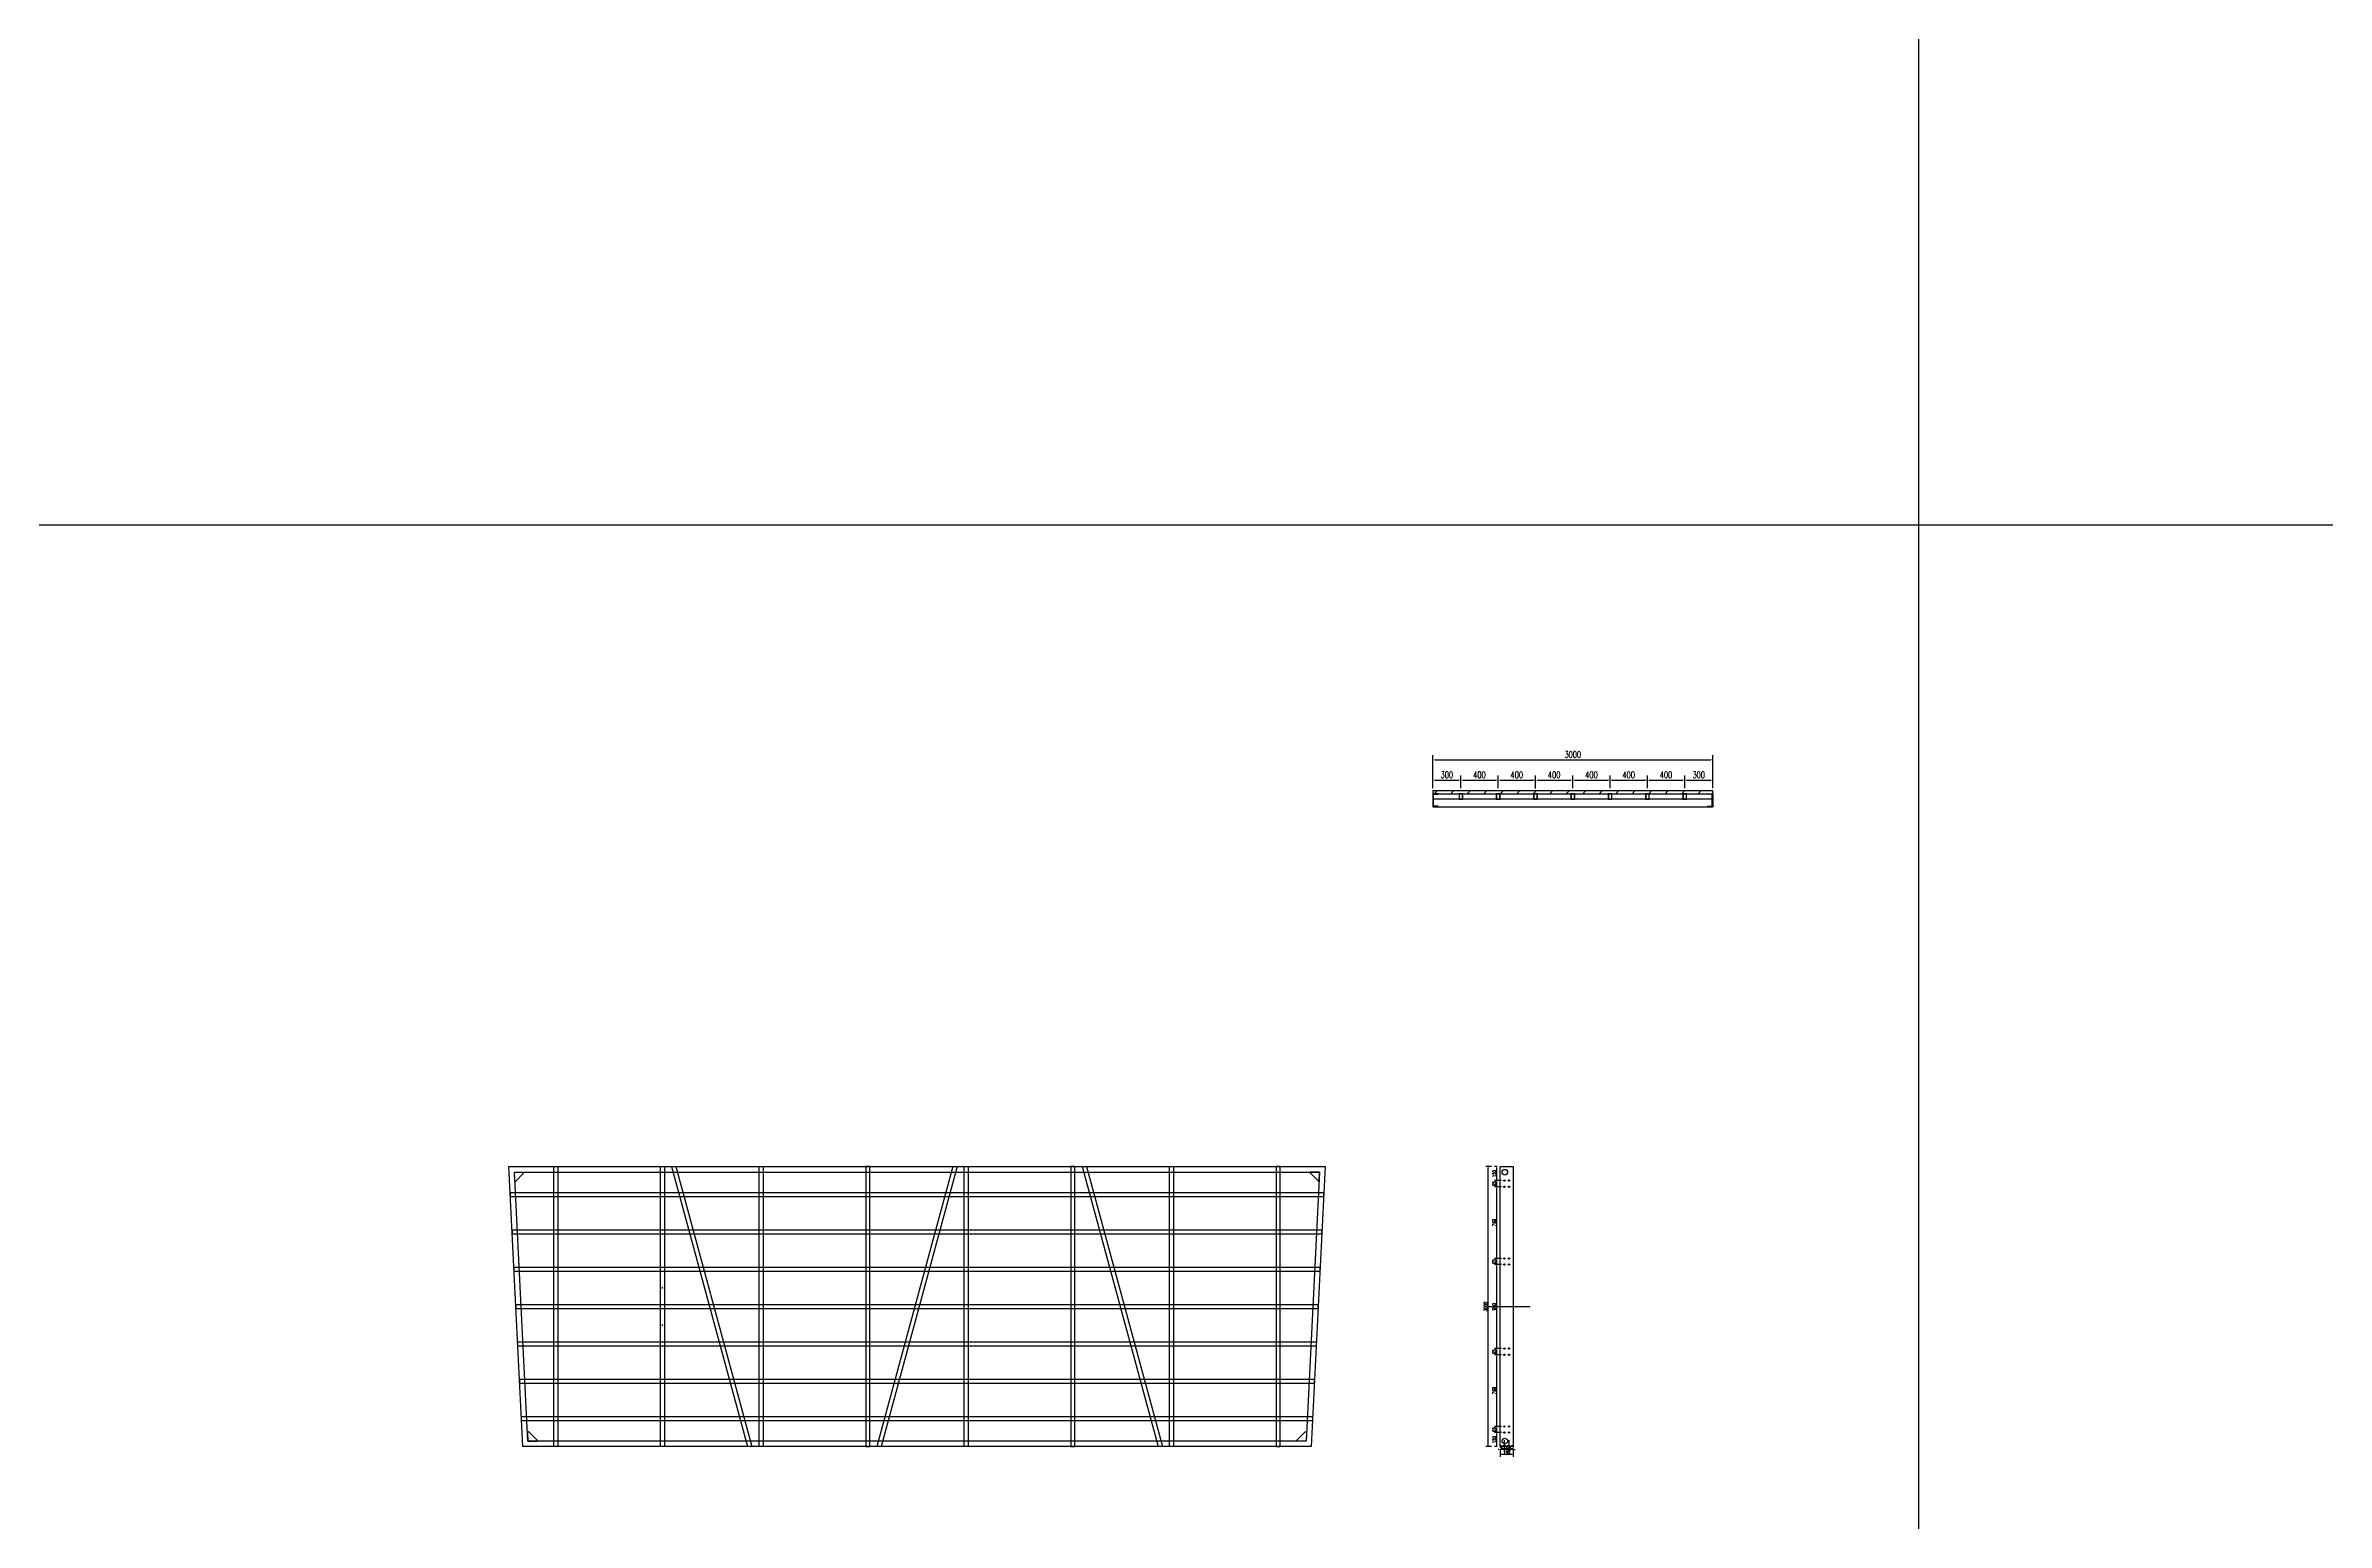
# Model space of a CAD drawing. Extents: x 28624 to 275476, y 13212 to 258202.
# Drawn here: x 79096 to 103544, y 146683 to 162506 of the extents above; entities that cross this region are included whole.
import ezdxf

# ---------------------------------------------------------------- set-up
doc = ezdxf.new("R2010")
doc.units = 0
doc.header["$LTSCALE"] = 1000
doc.header["$MEASUREMENT"] = 0
for name, color, linetype in [('14#槽钢', 3, 'Continuous'), ('PUB_DIM', 3, 'Continuous'), ('W-STEEL_FRAME钢架', 3, 'Continuous'), ('W-STEEL_KEEL钢龙骨', 5, 'Continuous'), ('W-WOOD_FLOOR木地板', 30, 'Continuous'), ('钢架', 90, 'Continuous')]:
    doc.layers.add(name, color=color, linetype=linetype)
doc.styles.add('STANDARD_T3', font='simplex.shx', dxfattribs={"width": 0.7, "bigfont": 'gbcbig.shx'})
doc.dimstyles.new('W&&10', dxfattribs={"dimtxt": 35, "dimasz": 10, "dimexe": 25, "dimexo": 30, "dimgap": 10, "dimtad": 1, "dimdec": 0, "dimzin": 0, "dimdsep": 46, "dimtxsty": 'STANDARD_T3', "dimcen": 0.09, "dimclrd": 1, "dimclre": 1, "dimclrt": 7, "dimazin": 2, "dimtfac": 1, "dimtdec": 0, "dimtix": 1, "dimtmove": 2, "dimatfit": 3, "dimfxl": 100, "dimtolj": 1, "dimtzin": 0, "dimarcsym": 0})
doc.dimstyles.new('W&&20', dxfattribs={"dimtxt": 70, "dimasz": 20, "dimexe": 50, "dimexo": 60, "dimgap": 20, "dimtad": 1, "dimdec": 0, "dimzin": 0, "dimdsep": 46, "dimtxsty": 'STANDARD_T3', "dimcen": 0.09, "dimclrd": 1, "dimclre": 1, "dimclrt": 7, "dimazin": 2, "dimtfac": 1, "dimtdec": 0, "dimtix": 1, "dimtmove": 2, "dimatfit": 3, "dimfxl": 100, "dimtolj": 1, "dimtzin": 0, "dimarcsym": 0})

# ---------------------------------------------------------------- blocks, each defined once
blk = doc.blocks.new('*U391')
at = {"layer": '14#槽钢'}
blk.add_lwpolyline([(0, 29946), (0, -29946)], dxfattribs=at)
blk = doc.blocks.new('*U392')
at = {"layer": '14#槽钢', "color": 0, "linetype": 'ByBlock', "lineweight": -2, "transparency": 16777216}
blk.add_blockref('*U391', (43523, 0), dxfattribs=at)
blk = doc.blocks.new('*D601')
at = {"layer": 'Defpoints', "color": 0, "transparency": 16777216}
for p in [(94651, 147645), (94687, 147495), (94732, 147645)]:
    blk.add_point(p, dxfattribs=at)
at = {"layer": 'W-STEEL_FRAME钢架', "color": 1, "lineweight": -2, "transparency": 16777216}
for p, q in [((94702, 147645), (94626, 147645)), ((94657, 147495), (94626, 147495)), ((94651, 147505), (94651, 147635))]:
    blk.add_line(p, q, dxfattribs=at)
at = {"layer": 'W-STEEL_FRAME钢架', "color": 1, "transparency": 16777216}
for points in [[(94649, 147635), (94653, 147635), (94651, 147645)], [(94649, 147505), (94653, 147505), (94651, 147495)]]:
    blk.add_solid(points, dxfattribs=at)
at = {"layer": 'W-STEEL_FRAME钢架', "color": 7, "transparency": 16777216, "insert": (94623, 147570), "char_height": 35, "attachment_point": 5, "rotation": 90, "style": 'STANDARD_T3'}
blk.add_mtext('\\A1;150', dxfattribs=at)
blk = doc.blocks.new('*D602')
at = {"layer": 'Defpoints', "color": 0, "transparency": 16777216}
for p in [(94651, 147710), (94732, 147710), (94732, 147645)]:
    blk.add_point(p, dxfattribs=at)
at = {"layer": 'W-STEEL_FRAME钢架', "color": 1, "lineweight": -2, "transparency": 16777216}
for p, q in [((94702, 147710), (94626, 147710)), ((94651, 147655), (94651, 147700)), ((94702, 147645), (94626, 147645))]:
    blk.add_line(p, q, dxfattribs=at)
at = {"layer": 'W-STEEL_FRAME钢架', "color": 1, "transparency": 16777216}
for points in [[(94649, 147700), (94653, 147700), (94651, 147710)], [(94649, 147655), (94653, 147655), (94651, 147645)]]:
    blk.add_solid(points, dxfattribs=at)
at = {"layer": 'W-STEEL_FRAME钢架', "color": 7, "transparency": 16777216, "insert": (94623, 147677), "char_height": 35, "attachment_point": 5, "rotation": 90, "style": 'STANDARD_T3'}
blk.add_mtext('\\A1;65', dxfattribs=at)
blk = doc.blocks.new('*D603')
at = {"layer": 'Defpoints', "color": 0, "transparency": 16777216}
for p in [(94651, 148479), (94732, 148479), (94732, 147710)]:
    blk.add_point(p, dxfattribs=at)
at = {"layer": 'W-STEEL_FRAME钢架', "color": 1, "lineweight": -2, "transparency": 16777216}
for p, q in [((94702, 148479), (94626, 148479)), ((94651, 147720), (94651, 148469)), ((94702, 147710), (94626, 147710))]:
    blk.add_line(p, q, dxfattribs=at)
at = {"layer": 'W-STEEL_FRAME钢架', "color": 1, "transparency": 16777216}
for points in [[(94649, 148469), (94653, 148469), (94651, 148479)], [(94649, 147720), (94653, 147720), (94651, 147710)]]:
    blk.add_solid(points, dxfattribs=at)
at = {"layer": 'W-STEEL_FRAME钢架', "color": 7, "transparency": 16777216, "insert": (94623, 148095), "char_height": 35, "attachment_point": 5, "rotation": 90, "style": 'STANDARD_T3'}
blk.add_mtext('\\A1;769', dxfattribs=at)
blk = doc.blocks.new('*D604')
at = {"layer": 'Defpoints', "color": 0, "transparency": 16777216}
for p in [(94651, 148545), (94732, 148545), (94732, 148479)]:
    blk.add_point(p, dxfattribs=at)
at = {"layer": 'W-STEEL_FRAME钢架', "color": 1, "lineweight": -2, "transparency": 16777216}
for p, q in [((94702, 148545), (94626, 148545)), ((94702, 148479), (94626, 148479)), ((94651, 148489), (94651, 148535))]:
    blk.add_line(p, q, dxfattribs=at)
at = {"layer": 'W-STEEL_FRAME钢架', "color": 1, "transparency": 16777216}
for points in [[(94649, 148535), (94653, 148535), (94651, 148545)], [(94649, 148489), (94653, 148489), (94651, 148479)]]:
    blk.add_solid(points, dxfattribs=at)
at = {"layer": 'W-STEEL_FRAME钢架', "color": 7, "transparency": 16777216, "insert": (94623, 148512), "char_height": 35, "attachment_point": 5, "rotation": 90, "style": 'STANDARD_T3'}
blk.add_mtext('\\A1;65', dxfattribs=at)
blk = doc.blocks.new('*D605')
at = {"layer": 'Defpoints', "color": 0, "transparency": 16777216}
for p in [(94651, 149445), (94732, 149445), (94732, 148545)]:
    blk.add_point(p, dxfattribs=at)
at = {"layer": 'W-STEEL_FRAME钢架', "color": 1, "lineweight": -2, "transparency": 16777216}
for p, q in [((94702, 149445), (94626, 149445)), ((94651, 148555), (94651, 149435)), ((94702, 148545), (94626, 148545))]:
    blk.add_line(p, q, dxfattribs=at)
at = {"layer": 'W-STEEL_FRAME钢架', "color": 1, "transparency": 16777216}
for points in [[(94649, 149435), (94653, 149435), (94651, 149445)], [(94649, 148555), (94653, 148555), (94651, 148545)]]:
    blk.add_solid(points, dxfattribs=at)
at = {"layer": 'W-STEEL_FRAME钢架', "color": 7, "transparency": 16777216, "insert": (94623, 148995), "char_height": 35, "attachment_point": 5, "rotation": 90, "style": 'STANDARD_T3'}
blk.add_mtext('\\A1;900', dxfattribs=at)
blk = doc.blocks.new('*D606')
at = {"layer": 'Defpoints', "color": 0, "transparency": 16777216}
for p in [(94651, 150345), (94732, 150345), (94732, 150279)]:
    blk.add_point(p, dxfattribs=at)
at = {"layer": 'W-STEEL_FRAME钢架', "color": 1, "lineweight": -2, "transparency": 16777216}
for p, q in [((94702, 150345), (94626, 150345)), ((94702, 150279), (94626, 150279)), ((94651, 150289), (94651, 150335))]:
    blk.add_line(p, q, dxfattribs=at)
at = {"layer": 'W-STEEL_FRAME钢架', "color": 1, "transparency": 16777216}
for points in [[(94649, 150335), (94653, 150335), (94651, 150345)], [(94649, 150289), (94653, 150289), (94651, 150279)]]:
    blk.add_solid(points, dxfattribs=at)
at = {"layer": 'W-STEEL_FRAME钢架', "color": 7, "transparency": 16777216, "insert": (94623, 150312), "char_height": 35, "attachment_point": 5, "rotation": 90, "style": 'STANDARD_T3'}
blk.add_mtext('\\A1;65', dxfattribs=at)
blk = doc.blocks.new('*D607')
at = {"layer": 'Defpoints', "color": 0, "transparency": 16777216}
for p in [(94651, 150495), (94687, 150495), (94732, 150345)]:
    blk.add_point(p, dxfattribs=at)
at = {"layer": 'W-STEEL_FRAME钢架', "color": 1, "lineweight": -2, "transparency": 16777216}
for p, q in [((94657, 150495), (94626, 150495)), ((94651, 150355), (94651, 150485)), ((94702, 150345), (94626, 150345))]:
    blk.add_line(p, q, dxfattribs=at)
at = {"layer": 'W-STEEL_FRAME钢架', "color": 1, "transparency": 16777216}
for points in [[(94649, 150485), (94653, 150485), (94651, 150495)], [(94649, 150355), (94653, 150355), (94651, 150345)]]:
    blk.add_solid(points, dxfattribs=at)
at = {"layer": 'W-STEEL_FRAME钢架', "color": 7, "transparency": 16777216, "insert": (94623, 150420), "char_height": 35, "attachment_point": 5, "rotation": 90, "style": 'STANDARD_T3'}
blk.add_mtext('\\A1;150', dxfattribs=at)
blk = doc.blocks.new('*D608')
at = {"layer": 'Defpoints', "color": 0, "transparency": 16777216}
for p in [(94687, 147495), (94827, 147495), (94687, 147409)]:
    blk.add_point(p, dxfattribs=at)
at = {"layer": 'W-STEEL_FRAME钢架', "color": 1, "lineweight": -2, "transparency": 16777216}
for p, q in [((94687, 147465), (94687, 147384)), ((94827, 147465), (94827, 147384)), ((94817, 147409), (94697, 147409))]:
    blk.add_line(p, q, dxfattribs=at)
at = {"layer": 'W-STEEL_FRAME钢架', "color": 1, "transparency": 16777216}
for points in [[(94697, 147411), (94697, 147408), (94687, 147409)], [(94817, 147411), (94817, 147408), (94827, 147409)]]:
    blk.add_solid(points, dxfattribs=at)
at = {"layer": 'W-STEEL_FRAME钢架', "color": 7, "transparency": 16777216, "insert": (94757, 147437), "char_height": 35, "attachment_point": 5, "style": 'STANDARD_T3'}
blk.add_mtext('\\A1;140', dxfattribs=at)
blk = doc.blocks.new('*D609')
at = {"layer": 'Defpoints', "color": 0, "transparency": 16777216}
for p in [(94782, 147645), (94782, 147462), (94827, 147495)]:
    blk.add_point(p, dxfattribs=at)
at = {"layer": 'W-STEEL_FRAME钢架', "color": 1, "lineweight": -2, "transparency": 16777216}
for p, q in [((94772, 147462), (94762, 147462)), ((94782, 147562), (94782, 147437)), ((94827, 147462), (94782, 147462)), ((94827, 147465), (94827, 147437)), ((94837, 147462), (94847, 147462))]:
    blk.add_line(p, q, dxfattribs=at)
at = {"layer": 'W-STEEL_FRAME钢架', "color": 1, "transparency": 16777216}
for points in [[(94772, 147464), (94772, 147460), (94782, 147462)], [(94837, 147464), (94837, 147460), (94827, 147462)]]:
    blk.add_solid(points, dxfattribs=at)
at = {"layer": 'W-STEEL_FRAME钢架', "color": 7, "transparency": 16777216, "insert": (94805, 147490), "char_height": 35, "attachment_point": 5, "style": 'STANDARD_T3'}
blk.add_mtext('\\A1;45', dxfattribs=at)
blk = doc.blocks.new('*D610')
at = {"layer": 'Defpoints', "color": 0, "transparency": 16777216}
for p in [(94732, 147645), (94732, 147462), (94782, 147645)]:
    blk.add_point(p, dxfattribs=at)
at = {"layer": 'W-STEEL_FRAME钢架', "color": 1, "lineweight": -2, "transparency": 16777216}
for p, q in [((94722, 147462), (94712, 147462)), ((94732, 147562), (94732, 147437)), ((94782, 147462), (94732, 147462)), ((94782, 147562), (94782, 147437)), ((94792, 147462), (94802, 147462))]:
    blk.add_line(p, q, dxfattribs=at)
at = {"layer": 'W-STEEL_FRAME钢架', "color": 1, "transparency": 16777216}
for points in [[(94722, 147464), (94722, 147460), (94732, 147462)], [(94792, 147464), (94792, 147460), (94782, 147462)]]:
    blk.add_solid(points, dxfattribs=at)
at = {"layer": 'W-STEEL_FRAME钢架', "color": 7, "transparency": 16777216, "insert": (94757, 147490), "char_height": 35, "attachment_point": 5, "style": 'STANDARD_T3'}
blk.add_mtext('\\A1;50', dxfattribs=at)
blk = doc.blocks.new('*D408')
at = {"layer": 'Defpoints', "color": 0, "transparency": 16777216}
for p in [(94687, 147495), (94687, 147462), (94732, 147645)]:
    blk.add_point(p, dxfattribs=at)
at = {"layer": 'W-STEEL_FRAME钢架', "color": 1, "lineweight": -2, "transparency": 16777216}
for p, q in [((94677, 147462), (94667, 147462)), ((94687, 147465), (94687, 147437)), ((94732, 147462), (94687, 147462)), ((94732, 147562), (94732, 147437)), ((94742, 147462), (94752, 147462))]:
    blk.add_line(p, q, dxfattribs=at)
at = {"layer": 'W-STEEL_FRAME钢架', "color": 1, "transparency": 16777216}
for points in [[(94677, 147464), (94677, 147460), (94687, 147462)], [(94742, 147464), (94742, 147460), (94732, 147462)]]:
    blk.add_solid(points, dxfattribs=at)
at = {"layer": 'W-STEEL_FRAME钢架', "color": 7, "transparency": 16777216, "insert": (94710, 147490), "char_height": 35, "attachment_point": 5, "style": 'STANDARD_T3'}
blk.add_mtext('\\A1;45', dxfattribs=at)
blk = doc.blocks.new('*D409')
at = {"layer": 'Defpoints', "color": 0, "transparency": 16777216}
for p in [(94558, 150495), (94626, 150495), (94626, 147495)]:
    blk.add_point(p, dxfattribs=at)
at = {"layer": 'W-STEEL_FRAME钢架', "color": 1, "lineweight": -2, "transparency": 16777216}
for p, q in [((94596, 150495), (94533, 150495)), ((94558, 147505), (94558, 150485)), ((94596, 147495), (94533, 147495))]:
    blk.add_line(p, q, dxfattribs=at)
at = {"layer": 'W-STEEL_FRAME钢架', "color": 1, "transparency": 16777216}
for points in [[(94556, 150485), (94560, 150485), (94558, 150495)], [(94556, 147505), (94560, 147505), (94558, 147495)]]:
    blk.add_solid(points, dxfattribs=at)
at = {"layer": 'W-STEEL_FRAME钢架', "color": 7, "transparency": 16777216, "insert": (94531, 148995), "char_height": 35, "attachment_point": 5, "rotation": 90, "style": 'STANDARD_T3'}
blk.add_mtext('\\A1;3000', dxfattribs=at)
blk = doc.blocks.new('*D611')
at = {"layer": 'Defpoints', "color": 0, "transparency": 16777216}
for p in [(94651, 149510), (94732, 149510), (94732, 149445)]:
    blk.add_point(p, dxfattribs=at)
at = {"layer": 'W-STEEL_FRAME钢架', "color": 1, "lineweight": -2, "transparency": 16777216}
for p, q in [((94702, 149510), (94626, 149510)), ((94702, 149445), (94626, 149445)), ((94651, 149455), (94651, 149500))]:
    blk.add_line(p, q, dxfattribs=at)
at = {"layer": 'W-STEEL_FRAME钢架', "color": 1, "transparency": 16777216}
for points in [[(94649, 149500), (94653, 149500), (94651, 149510)], [(94649, 149455), (94653, 149455), (94651, 149445)]]:
    blk.add_solid(points, dxfattribs=at)
at = {"layer": 'W-STEEL_FRAME钢架', "color": 7, "transparency": 16777216, "insert": (94623, 149477), "char_height": 35, "attachment_point": 5, "rotation": 90, "style": 'STANDARD_T3'}
blk.add_mtext('\\A1;65', dxfattribs=at)
blk = doc.blocks.new('*D612')
at = {"layer": 'Defpoints', "color": 0, "transparency": 16777216}
for p in [(94651, 150279), (94687, 150279), (94732, 149510)]:
    blk.add_point(p, dxfattribs=at)
at = {"layer": 'W-STEEL_FRAME钢架', "color": 1, "lineweight": -2, "transparency": 16777216}
for p, q in [((94657, 150279), (94626, 150279)), ((94651, 149520), (94651, 150269)), ((94702, 149510), (94626, 149510))]:
    blk.add_line(p, q, dxfattribs=at)
at = {"layer": 'W-STEEL_FRAME钢架', "color": 1, "transparency": 16777216}
for points in [[(94649, 150269), (94653, 150269), (94651, 150279)], [(94649, 149520), (94653, 149520), (94651, 149510)]]:
    blk.add_solid(points, dxfattribs=at)
at = {"layer": 'W-STEEL_FRAME钢架', "color": 7, "transparency": 16777216, "insert": (94623, 149895), "char_height": 35, "attachment_point": 5, "rotation": 90, "style": 'STANDARD_T3'}
blk.add_mtext('\\A1;769', dxfattribs=at)
blk = doc.blocks.new('14a槽钢')
at = {"layer": '钢架'}
h = blk.add_hatch(dxfattribs=at)
h.set_pattern_fill('STEEL', color=4, scale=10)
h.set_pattern_definition([(50.389312, (-1352470.2, 1293523.579), (-9.2899201, 11.2253202), []), (50.389312, (-1352470.2, 1293531.516), (-9.2899201, 11.2253202), [])])
edge = h.paths.add_edge_path()
edge.add_ellipse((-1332250, 1115678), major_axis=(-3.26, 5.03), ratio=0.900468, start_angle=55.3931, end_angle=130.6069)
edge.add_line((-1332252, 1115673), (-1332208, 1115673))
edge.add_ellipse((-1332208, 1115667), major_axis=(0, 6), ratio=0.827586, start_angle=270, end_angle=360, ccw=False)
edge.add_line((-1332203, 1115667), (-1332203, 1115551))
edge.add_ellipse((-1332208, 1115551), major_axis=(0, 6), ratio=0.827586, start_angle=180, end_angle=270, ccw=False)
edge.add_line((-1332208, 1115545), (-1332251, 1115545))
edge.add_ellipse((-1332250, 1115540), major_axis=(3.82, 3.82), ratio=1, start_angle=49.2445, end_angle=141.5341)
edge.add_line((-1332256, 1115539), (-1332198, 1115539))
edge.add_line((-1332198, 1115539), (-1332198, 1115679))
edge.add_line((-1332198, 1115679), (-1332256, 1115679))
for p, q in [((-1332256, 1115679, 0), (-1332198, 1115679, 0)), ((-1332208, 1115673, 0), (-1332251, 1115673, 0)), ((-1332246, 1115679, 0), (-1332246, 1115679, 0)), ((-1332203, 1115551, 0), (-1332203, 1115667, 0)), ((-1332198, 1115679, 0), (-1332198, 1115539, 0)), ((-1332198, 1115539, 0), (-1332256, 1115539, 0)), ((-1332251, 1115545, 0), (-1332208, 1115545, 0)), ((-1332246, 1115539, 0), (-1332246, 1115539, 0))]:
    blk.add_line(p, q, dxfattribs=at)
for centre, start_param, end_param in [((-1332251, 1115679, 0), 1.570796, 3.141593), ((-1332208, 1115667, 0), 4.712389, 6.283185), ((-1332208, 1115667, 0), 4.712389, 6.283185), ((-1332251, 1115539, 0), 0, 1.570796), ((-1332208, 1115551, 0), 3.141593, 4.712389)]:
    blk.add_ellipse(centre, major_axis=(0, 6), ratio=0.827586, start_param=start_param, end_param=end_param, dxfattribs=at)
blk = doc.blocks.new('*D460')
at = {"color": 1, "lineweight": -2, "transparency": 16777216}
for p, q in [((93966, 154581), (93966, 154905)), ((93986, 154855), (96946, 154855)), ((96966, 154581), (96966, 154905))]:
    blk.add_line(p, q, dxfattribs=at)
at = {"color": 1, "transparency": 16777216}
for points in [[(93986, 154858), (93986, 154851), (93966, 154855)], [(96946, 154858), (96946, 154851), (96966, 154855)]]:
    blk.add_solid(points, dxfattribs=at)
at = {"layer": 'Defpoints', "color": 0, "transparency": 16777216}
for p in [(96966, 154855), (93966, 154521), (96966, 154521)]:
    blk.add_point(p, dxfattribs=at)
at = {"color": 7, "transparency": 16777216, "insert": (95466, 154910), "char_height": 70, "attachment_point": 5, "style": 'STANDARD_T3'}
blk.add_mtext('\\A1;3000', dxfattribs=at)
blk = doc.blocks.new('ganglonggu')
at = {"layer": 'W-STEEL_KEEL钢龙骨'}
for points in [[(-1338169, 1115605), (-1338129, 1115605), (-1338129, 1115665), (-1338169, 1115665)], [(-1338166, 1115608), (-1338132, 1115608), (-1338132, 1115662), (-1338166, 1115662)]]:
    blk.add_lwpolyline(points, close=True, dxfattribs=at)
blk = doc.blocks.new('*U376')
blk.add_blockref('ganglonggu', (1338149, -1115635))
blk = doc.blocks.new('*U377')
at = {"layer": 'W-STEEL_KEEL钢龙骨', "color": 0, "linetype": 'ByBlock', "lineweight": -2}
for p in [(0, 0), (400, 0), (800, 0), (1200, 0), (1600, 0), (2000, 0)]:
    blk.add_blockref('*U376', p, dxfattribs=at)
at = {"layer": 'W-STEEL_KEEL钢龙骨', "color": 0, "linetype": 'ByBlock', "lineweight": -2, "transparency": 16777216}
blk.add_blockref('*U376', (2400, 0), dxfattribs=at)
blk = doc.blocks.new('*D461')
at = {"layer": 'Defpoints', "color": 0, "transparency": 16777216}
for p in [(94266, 154637), (93966, 154491), (94266, 154491)]:
    blk.add_point(p, dxfattribs=at)
at = {"layer": 'PUB_DIM', "color": 1, "lineweight": -2, "transparency": 16777216}
for p, q in [((93966, 154551), (93966, 154687)), ((93986, 154637), (94246, 154637)), ((94266, 154551), (94266, 154687))]:
    blk.add_line(p, q, dxfattribs=at)
at = {"layer": 'PUB_DIM', "color": 1, "transparency": 16777216}
for points in [[(93986, 154641), (93986, 154634), (93966, 154637)], [(94246, 154641), (94246, 154634), (94266, 154637)]]:
    blk.add_solid(points, dxfattribs=at)
at = {"layer": 'PUB_DIM', "color": 7, "transparency": 16777216, "insert": (94116, 154692), "char_height": 70, "attachment_point": 5, "style": 'STANDARD_T3'}
blk.add_mtext('\\A1;300', dxfattribs=at)
blk = doc.blocks.new('*D462')
at = {"layer": 'Defpoints', "color": 0, "transparency": 16777216}
for p in [(94666, 154637), (94266, 154491), (94666, 154491)]:
    blk.add_point(p, dxfattribs=at)
at = {"layer": 'PUB_DIM', "color": 1, "lineweight": -2, "transparency": 16777216}
for p, q in [((94266, 154551), (94266, 154687)), ((94286, 154637), (94646, 154637)), ((94666, 154551), (94666, 154687))]:
    blk.add_line(p, q, dxfattribs=at)
at = {"layer": 'PUB_DIM', "color": 1, "transparency": 16777216}
for points in [[(94286, 154641), (94286, 154634), (94266, 154637)], [(94646, 154641), (94646, 154634), (94666, 154637)]]:
    blk.add_solid(points, dxfattribs=at)
at = {"layer": 'PUB_DIM', "color": 7, "transparency": 16777216, "insert": (94466, 154692), "char_height": 70, "attachment_point": 5, "style": 'STANDARD_T3'}
blk.add_mtext('\\A1;400', dxfattribs=at)
blk = doc.blocks.new('*D463')
at = {"layer": 'Defpoints', "color": 0, "transparency": 16777216}
for p in [(95066, 154637), (94666, 154491), (95066, 154488)]:
    blk.add_point(p, dxfattribs=at)
at = {"layer": 'PUB_DIM', "color": 1, "lineweight": -2, "transparency": 16777216}
for p, q in [((94666, 154551), (94666, 154687)), ((94686, 154637), (95046, 154637)), ((95066, 154548), (95066, 154687))]:
    blk.add_line(p, q, dxfattribs=at)
at = {"layer": 'PUB_DIM', "color": 1, "transparency": 16777216}
for points in [[(94686, 154641), (94686, 154634), (94666, 154637)], [(95046, 154641), (95046, 154634), (95066, 154637)]]:
    blk.add_solid(points, dxfattribs=at)
at = {"layer": 'PUB_DIM', "color": 7, "transparency": 16777216, "insert": (94866, 154692), "char_height": 70, "attachment_point": 5, "style": 'STANDARD_T3'}
blk.add_mtext('\\A1;400', dxfattribs=at)
blk = doc.blocks.new('*D464')
at = {"layer": 'Defpoints', "color": 0, "transparency": 16777216}
for p in [(95466, 154637), (95066, 154488), (95466, 154491)]:
    blk.add_point(p, dxfattribs=at)
at = {"layer": 'PUB_DIM', "color": 1, "lineweight": -2, "transparency": 16777216}
for p, q in [((95066, 154548), (95066, 154687)), ((95086, 154637), (95446, 154637)), ((95466, 154551), (95466, 154687))]:
    blk.add_line(p, q, dxfattribs=at)
at = {"layer": 'PUB_DIM', "color": 1, "transparency": 16777216}
for points in [[(95086, 154641), (95086, 154634), (95066, 154637)], [(95446, 154641), (95446, 154634), (95466, 154637)]]:
    blk.add_solid(points, dxfattribs=at)
at = {"layer": 'PUB_DIM', "color": 7, "transparency": 16777216, "insert": (95266, 154692), "char_height": 70, "attachment_point": 5, "style": 'STANDARD_T3'}
blk.add_mtext('\\A1;400', dxfattribs=at)
blk = doc.blocks.new('*D465')
at = {"layer": 'Defpoints', "color": 0, "transparency": 16777216}
for p in [(95866, 154637), (95466, 154491), (95866, 154491)]:
    blk.add_point(p, dxfattribs=at)
at = {"layer": 'PUB_DIM', "color": 1, "lineweight": -2, "transparency": 16777216}
for p, q in [((95466, 154551), (95466, 154687)), ((95486, 154637), (95846, 154637)), ((95866, 154551), (95866, 154687))]:
    blk.add_line(p, q, dxfattribs=at)
at = {"layer": 'PUB_DIM', "color": 1, "transparency": 16777216}
for points in [[(95486, 154641), (95486, 154634), (95466, 154637)], [(95846, 154641), (95846, 154634), (95866, 154637)]]:
    blk.add_solid(points, dxfattribs=at)
at = {"layer": 'PUB_DIM', "color": 7, "transparency": 16777216, "insert": (95666, 154692), "char_height": 70, "attachment_point": 5, "style": 'STANDARD_T3'}
blk.add_mtext('\\A1;400', dxfattribs=at)
blk = doc.blocks.new('*D466')
at = {"layer": 'Defpoints', "color": 0, "transparency": 16777216}
for p in [(96266, 154637), (95866, 154491), (96266, 154491)]:
    blk.add_point(p, dxfattribs=at)
at = {"layer": 'PUB_DIM', "color": 1, "lineweight": -2, "transparency": 16777216}
for p, q in [((95866, 154551), (95866, 154687)), ((95886, 154637), (96246, 154637)), ((96266, 154551), (96266, 154687))]:
    blk.add_line(p, q, dxfattribs=at)
at = {"layer": 'PUB_DIM', "color": 1, "transparency": 16777216}
for points in [[(95886, 154641), (95886, 154634), (95866, 154637)], [(96246, 154641), (96246, 154634), (96266, 154637)]]:
    blk.add_solid(points, dxfattribs=at)
at = {"layer": 'PUB_DIM', "color": 7, "transparency": 16777216, "insert": (96066, 154692), "char_height": 70, "attachment_point": 5, "style": 'STANDARD_T3'}
blk.add_mtext('\\A1;400', dxfattribs=at)
blk = doc.blocks.new('*D467')
at = {"layer": 'Defpoints', "color": 0, "transparency": 16777216}
for p in [(96666, 154637), (96266, 154491), (96666, 154491)]:
    blk.add_point(p, dxfattribs=at)
at = {"layer": 'PUB_DIM', "color": 1, "lineweight": -2, "transparency": 16777216}
for p, q in [((96266, 154551), (96266, 154687)), ((96286, 154637), (96646, 154637)), ((96666, 154551), (96666, 154687))]:
    blk.add_line(p, q, dxfattribs=at)
at = {"layer": 'PUB_DIM', "color": 1, "transparency": 16777216}
for points in [[(96286, 154641), (96286, 154634), (96266, 154637)], [(96646, 154641), (96646, 154634), (96666, 154637)]]:
    blk.add_solid(points, dxfattribs=at)
at = {"layer": 'PUB_DIM', "color": 7, "transparency": 16777216, "insert": (96466, 154692), "char_height": 70, "attachment_point": 5, "style": 'STANDARD_T3'}
blk.add_mtext('\\A1;400', dxfattribs=at)
blk = doc.blocks.new('*D468')
at = {"layer": 'Defpoints', "color": 0, "transparency": 16777216}
for p in [(96966, 154637), (96666, 154491), (96966, 154491)]:
    blk.add_point(p, dxfattribs=at)
at = {"layer": 'PUB_DIM', "color": 1, "lineweight": -2, "transparency": 16777216}
for p, q in [((96666, 154551), (96666, 154687)), ((96686, 154637), (96946, 154637)), ((96966, 154551), (96966, 154687))]:
    blk.add_line(p, q, dxfattribs=at)
at = {"layer": 'PUB_DIM', "color": 1, "transparency": 16777216}
for points in [[(96686, 154641), (96686, 154634), (96666, 154637)], [(96946, 154641), (96946, 154634), (96966, 154637)]]:
    blk.add_solid(points, dxfattribs=at)
at = {"layer": 'PUB_DIM', "color": 7, "transparency": 16777216, "insert": (96816, 154692), "char_height": 70, "attachment_point": 5, "style": 'STANDARD_T3'}
blk.add_mtext('\\A1;300', dxfattribs=at)

msp = doc.modelspace()

# ---------------------------------------------------------------- hatches: boundary and pattern name
at = {"layer": 'W-WOOD_FLOOR木地板'}
h = msp.add_hatch(dxfattribs=at)
h.set_pattern_fill('木板', color=256, scale=100)
h.set_pattern_definition([(0, (1640322.85, -980339.96), (0, 125), []), (45, (1640322.85, -980339.96), (-88.388348, 88.388348), [])])
h.paths.add_polyline_path([(96966.3, 154520.9), (93966.3, 154520.9), (93966.3, 154490.9), (96966.3, 154490.9)])

# ---------------------------------------------------------------- linework, layer by layer
at = {"layer": '14#槽钢'}
msp.add_lwpolyline([(55647.2, 157370.4), (142693.8, 157370.4)], dxfattribs=at)
for points in [[(92812.5, 150495), (92662.7, 147494.8), (84210, 147494.8), (84060.2, 150495)], [(92751.6, 150437), (92607.6, 147552.8), (84265.2, 147552.8), (84121.2, 150437)]]:
    msp.add_lwpolyline(points, close=True, dxfattribs=at)
at = {"layer": 'PUB_DIM'}
for p, q in [((85699.4, 149195), (85713.4, 149195)), ((85706.4, 149202), (85706.4, 149188)), ((85699.4, 148795), (85713.4, 148795)), ((85706.4, 148802), (85706.4, 148788))]:
    msp.add_line(p, q, dxfattribs=at)
at = {"layer": 'W-STEEL_FRAME钢架'}
for p, q in [((85806.1, 150495), (86620.1, 147495)), ((85852.6, 150495), (86666.6, 147495)), ((88820.1, 150495), (88006.1, 147495)), ((88866.6, 150495), (88052.6, 147495)), ((90206.1, 150495), (91020.1, 147495)), ((90252.6, 150495), (91066.6, 147495)), ((94558, 148994.7), (95010.6, 148994.7))]:
    msp.add_line(p, q, dxfattribs=at)
for points in [[(93966.3, 154350.9), (96966.3, 154350.9), (96966.3, 154430.9), (93966.3, 154430.9)], [(84543.4, 150495), (84586.4, 150495), (84586.4, 147495), (84543.4, 147495)], [(85686.4, 150495), (85729.4, 150495), (85729.4, 147495), (85686.4, 147495)], [(86743.4, 150495), (86786.4, 150495), (86786.4, 147495), (86743.4, 147495)], [(87929.4, 150495), (87886.4, 150495), (87886.4, 147495), (87929.4, 147495)], [(88943.4, 150495), (88986.4, 150495), (88986.4, 147495), (88943.4, 147495)], [(90129.4, 150495), (90086.4, 150495), (90086.4, 147495), (90129.4, 147495)], [(91143.4, 150495), (91186.4, 150495), (91186.4, 147495), (91143.4, 147495)], [(92329.4, 150495), (92286.4, 150495), (92286.4, 147495), (92329.4, 147495)], [(94687.3, 147494.7), (94687.3, 150494.7), (94827.3, 150494.7), (94827.3, 147494.7)]]:
    msp.add_lwpolyline(points, close=True, dxfattribs=at)
at = {"layer": 'W-STEEL_FRAME钢架', "color": 1}
for points in [[(84131.2, 150337), (84126.1, 150337), (84121.2, 150437), (84221.2, 150437), (84221.2, 150427)], [(92742.3, 150337), (92746.5, 150337), (92751.6, 150437), (92652.3, 150437), (92652.3, 150427)], [(84275.2, 147652.8), (84260.2, 147652.8), (84265.2, 147552.8), (84365.2, 147552.8), (84365.2, 147562.8)], [(92597.6, 147652.8), (92612.6, 147652.8), (92607.6, 147552.8), (92507.6, 147552.8), (92507.6, 147562.8)]]:
    msp.add_lwpolyline(points, close=True, dxfattribs=at)
at = {"layer": 'W-STEEL_FRAME钢架'}
for centre in [(94737.3, 150434.7), (94737.3, 147554.7)]:
    msp.add_circle(centre, 30, dxfattribs=at)
at = {"layer": 'W-STEEL_FRAME钢架', "color": 1}
for centre in [(94732.3, 150344.7), (94732.3, 150279.4), (94782.3, 150344.7), (94782.3, 150279.4), (94732.3, 149510.1), (94732.3, 149444.7), (94782.3, 149510.1), (94782.3, 149444.7), (94732.3, 148544.7), (94732.3, 148479.4), (94782.3, 148544.7), (94782.3, 148479.4), (94732.3, 147710.1), (94782.3, 147710.1), (94732.3, 147644.7), (94782.3, 147644.7)]:
    msp.add_circle(centre, 7.5, dxfattribs=at)
at = {"layer": 'W-STEEL_KEEL钢龙骨'}
for points in [[(84075.2, 150174.7), (92797.6, 150174.9), (92797.6, 150214.9), (84075.2, 150214.7)], [(84095.2, 149774), (92777.6, 149774.4), (92777.6, 149814.4), (84095.2, 149814)], [(84115.1, 149375.4), (92757.6, 149375), (92757.6, 149415), (84115.1, 149415.4)], [(84135.1, 148974.9), (92737.6, 148974.9), (92737.6, 149014.9), (84135.1, 149014.9)], [(84155, 148575.4), (92717.7, 148575.4), (92717.7, 148615.4), (84155, 148615.4)], [(84175, 148175.4), (92697.7, 148175), (92697.7, 148215), (84175, 148215.4)], [(84195, 147774.9), (92677.7, 147774.6), (92677.7, 147814.6), (84195, 147814.9)]]:
    msp.add_lwpolyline(points, close=True, dxfattribs=at)
at = {"layer": 'W-WOOD_FLOOR木地板'}
msp.add_lwpolyline([(93966.3, 154490.9), (96966.3, 154490.9), (96966.3, 154520.9), (93966.3, 154520.9)], close=True, dxfattribs=at)

# ---------------------------------------------------------------- block references
at = {"layer": '14#槽钢'}
msp.add_blockref('*U392', (55647.2, 142397.7), dxfattribs=at)
at = {"layer": 'W-STEEL_FRAME钢架', "xscale": -1}
msp.add_blockref('14a槽钢', (-1238231.4, -961188, 0), dxfattribs=at)
at = {"layer": 'W-STEEL_FRAME钢架'}
msp.add_blockref('14a槽钢', (1429164.1, -961188, 0), dxfattribs=at)
at = {"layer": 'W-STEEL_KEEL钢龙骨'}
msp.add_blockref('*U377', (94266.3, 154460.9), dxfattribs=at)

# ---------------------------------------------------------------- dimensions: what is measured, and where the dimension line sits
dim = msp.add_linear_dim(base=(96966.2, 154854.6), p1=(93966.3, 154520.9), p2=(96966.2, 154520.9), dimstyle='W&&20')
dim.commit()
dim.dimension.update_dxf_attribs({"geometry": '*D460', "text_midpoint": (95466.3, 154909.6)})
at = {"layer": 'PUB_DIM'}
for base, p1, p2, picture, middle in [((94266.3, 154637.2), (93966.3, 154490.9), (94266.3, 154490.9), '*D461', (94116.3, 154692.2)), ((94666.3, 154637.2), (94266.3, 154490.9), (94666.3, 154490.9), '*D462', (94466.3, 154692.2)), ((95066.3, 154637.2), (94666.3, 154490.9), (95066.3, 154487.9), '*D463', (94866.3, 154692.2)), ((95466.3, 154637.2), (95066.3, 154487.9), (95466.3, 154490.9), '*D464', (95266.3, 154692.2)), ((95866.3, 154637.2), (95466.3, 154490.9), (95866.3, 154490.9), '*D465', (95666.3, 154692.2)), ((96266.3, 154637.2), (95866.3, 154490.9), (96266.3, 154490.9), '*D466', (96066.3, 154692.2)), ((96666.3, 154637.2), (96266.3, 154490.9), (96666.3, 154490.9), '*D467', (96466.3, 154692.2)), ((96966.3, 154637.2), (96666.3, 154490.9), (96966.3, 154490.9), '*D468', (96816.3, 154692.2))]:
    dim = msp.add_linear_dim(base=base, p1=p1, p2=p2, dimstyle='W&&20', dxfattribs=at)
    dim.commit()
    dim.dimension.update_dxf_attribs({"geometry": picture, "text_midpoint": middle})
at = {"layer": 'W-STEEL_FRAME钢架'}
for base, p1, p2, angle, picture, middle in [((94558, 150494.7), (94625.9, 147494.7), (94625.9, 150494.7), 90, '*D409', (94530.5, 148994.7)), ((94650.9, 150494.7), (94732.3, 150344.7), (94687.3, 150494.7), 90, '*D607', (94623.4, 150419.7)), ((94650.9, 150344.7), (94732.3, 150279.4), (94732.3, 150344.7), 90, '*D606', (94623.4, 150312.1)), ((94650.9, 150279.4), (94732.3, 149510.1), (94687.3, 150279.4), 90, '*D612', (94623.4, 149894.7)), ((94650.9, 149510.1), (94732.3, 149444.7), (94732.3, 149510.1), 90, '*D611', (94623.4, 149477.4)), ((94650.9, 149444.7), (94732.3, 148544.7), (94732.3, 149444.7), 90, '*D605', (94623.4, 148994.7)), ((94650.9, 148544.7), (94732.3, 148479.4), (94732.3, 148544.7), 90, '*D604', (94623.4, 148512.1)), ((94650.9, 148479.4), (94732.3, 147710.1), (94732.3, 148479.4), 90, '*D603', (94623.4, 148094.7)), ((94650.9, 147710.1), (94732.3, 147644.7), (94732.3, 147710.1), 90, '*D602', (94623.4, 147677.4)), ((94650.9, 147644.7), (94687.3, 147494.7), (94732.3, 147644.7), 90, '*D601', (94623.4, 147569.7)), ((94687.3, 147409.2), (94827.3, 147494.7), (94687.3, 147494.7), 180, '*D608', (94757.3, 147436.7))]:
    dim = msp.add_linear_dim(base=base, p1=p1, p2=p2, angle=angle, dimstyle='W&&10', dxfattribs=at)
    dim.commit()
    dim.dimension.update_dxf_attribs({"geometry": picture, "text_midpoint": middle})
for base, p1, p2, picture, middle in [((94687.3, 147462), (94732.3, 147644.7), (94687.3, 147494.7), '*D408', (94709.8, 147489.5)), ((94732.3, 147462), (94782.3, 147644.7), (94732.3, 147644.7), '*D610', (94757.3, 147489.5)), ((94782.3, 147462), (94827.3, 147494.7), (94782.3, 147644.7), '*D609', (94804.8, 147489.5))]:
    dim = msp.add_linear_dim(base=base, p1=p1, p2=p2, angle=180, dimstyle='W&&10', override={"dimfxlon": 1}, dxfattribs=at)
    dim.commit()
    dim.dimension.update_dxf_attribs({"geometry": picture, "text_midpoint": middle})

doc.saveas('drawing.dxf')
